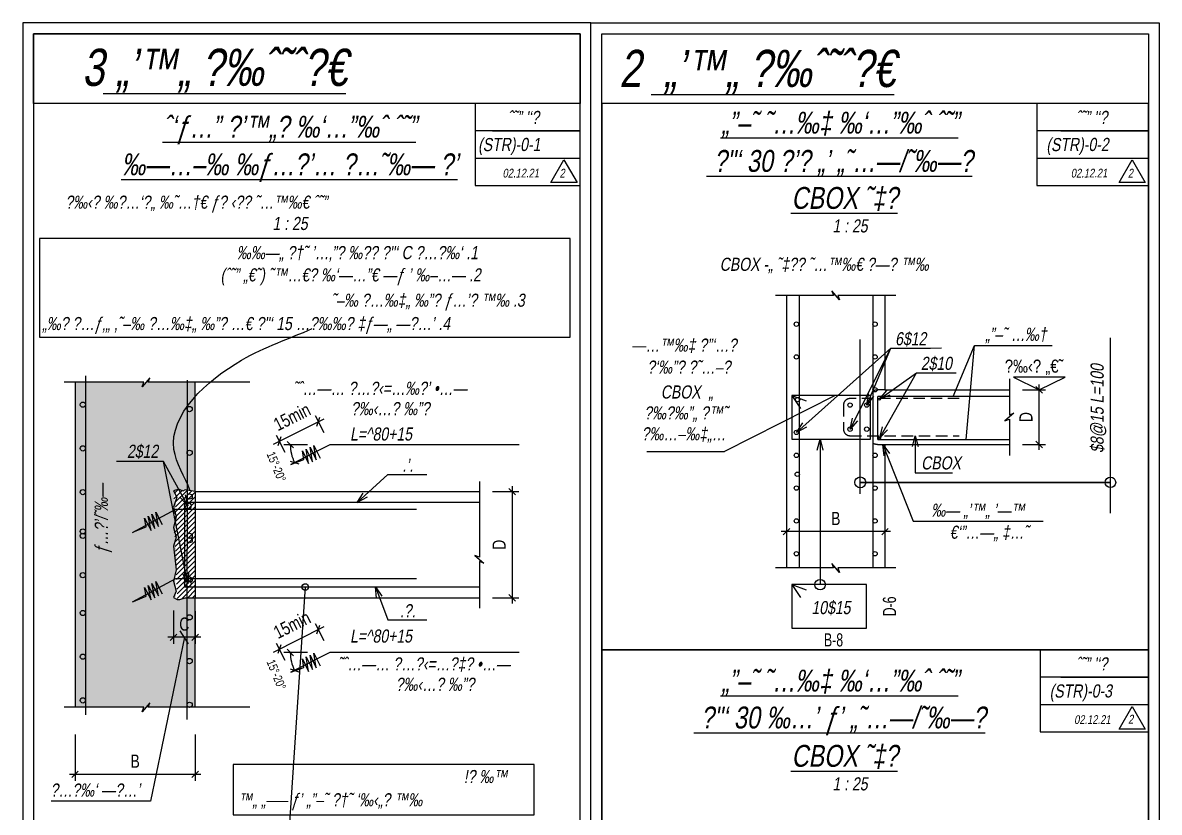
# Model space of a CAD drawing. Header units: centimetres. Extents: x 55145 to 64769, y -6931 to 11377.
# Drawn here: x 56230 to 56750, y -4359 to -3997 of the extents above; entities that cross this region are included whole.
import ezdxf
from ezdxf.enums import TextEntityAlignment as Align

# ---------------------------------------------------------------- set-up
doc = ezdxf.new("R2010")
doc.units = ezdxf.units.CM
doc.header["$LTSCALE"] = 11
doc.header["$MEASUREMENT"] = 0
doc.linetypes.add('DASHEDX2', pattern=[38.1, 25.4, -12.7])
doc.linetypes.add('Hidden', pattern=[0.714375, 0.47625, -0.238125])
doc.layers.get('DEFPOINTS').update_dxf_attribs({"color": 1})
for name, color, linetype in [('22', 22, 'Continuous'), ('break', 1, 'Continuous'), ('ci', 4, 'Continuous'), ('DIM-BAR', 122, 'Continuous'), ('DIM-Sec', 2, 'Continuous'), ('HATCH-Sec', 9, 'Continuous'), ('hbt', 2, 'Hidden'), ('IRON4-Sec', 4, 'Continuous'), ('IRON6-Sec', 6, 'Continuous'), ('le', 1, 'Continuous'), ('SEC', 3, 'Continuous'), ('SEC-TEXT', 1, 'Continuous'), ('SETOT', 4, 'Continuous'), ('sg', 4, 'Hidden'), ('STAM', 1, 'Continuous'), ('text4', 3, 'Continuous'), ('ztu', 1, 'Continuous'), ('ztz-Sec', 122, 'Continuous')]:
    doc.layers.add(name, color=color, linetype=linetype)
doc.styles.add('DIM', font='DIMHEB', dxfattribs={"width": 0.7})
doc.styles.add('HEB', font='HEB', dxfattribs={"width": 0.8})
doc.styles.add('HEBL', font='hebtxt-weld', dxfattribs={"width": 0.85})
doc.dimstyles.new('20', dxfattribs={"dimtxt": 4.4, "dimasz": 2.4, "dimexe": 2.4, "dimexo": 0, "dimgap": 1.8, "dimtad": 1, "dimdec": 1, "dimrnd": 0.5, "dimdsep": 46, "dimtxsty": 'DIM', "dimblk1": 'OBLIQUE', "dimblk2": 'OBLIQUE', "dimsah": 1, "dimcen": 0.1, "dimdle": 2, "dimclre": 8, "dimclrt": 11, "dimadec": 0, "dimazin": 0, "dimtfac": 1, "dimtdec": 1, "dimtix": 1, "dimtmove": 2, "dimatfit": 3, "dimldrblk": 'OBLIQUE', "dimfxl": 1, "dimtolj": 1, "dimarcsym": 0})
doc.dimstyles.new('25-brs', dxfattribs={"dimscale": 0.8, "dimtxt": 6, "dimasz": 3, "dimexe": 3, "dimexo": 5, "dimgap": 3, "dimtad": 1, "dimdec": 0, "dimrnd": 1, "dimdsep": 46, "dimtxsty": 'HEB', "dimblk1": 'OBLIQUE', "dimblk2": 'OBLIQUE', "dimsah": 1, "dimcen": 0.09, "dimdle": 2.5, "dimse1": 1, "dimse2": 1, "dimsd1": 1, "dimsd2": 1, "dimclre": 8, "dimclrt": 2, "dimadec": 8, "dimazin": 0, "dimtfac": 1, "dimtdec": 0, "dimtix": 1, "dimtmove": 2, "dimatfit": 3, "dimfxl": 1, "dimtolj": 1, "dimtzin": 0, "dimarcsym": 0})
doc.dimstyles.new('m25-orig', dxfattribs={"dimtxt": 6, "dimasz": 3, "dimexe": 3, "dimexo": 6, "dimgap": 3, "dimtad": 1, "dimdec": 1, "dimrnd": 0.5, "dimdsep": 46, "dimtxsty": 'HEB', "dimblk1": 'OBLIQUE', "dimblk2": 'OBLIQUE', "dimsah": 1, "dimcen": 100, "dimdle": 2.5, "dimclrd": 256, "dimclre": 1, "dimadec": 0, "dimazin": 0, "dimtfac": 0.9, "dimtdec": 1, "dimtix": 1, "dimtmove": 2, "dimatfit": 3, "dimldrblk": 'OBLIQUE', "dimfxl": 1, "dimtolj": 1, "dimlwd": -1, "dimarcsym": 0})
doc.dimstyles.new('S-25', dxfattribs={"dimtxt": 6, "dimasz": 3, "dimexe": 3, "dimexo": 6, "dimgap": 3, "dimtad": 1, "dimdec": 1, "dimrnd": 0.5, "dimdsep": 46, "dimtxsty": 'HEB', "dimblk": 'OBLIQUE', "dimcen": 0.1, "dimdle": 3, "dimclre": 143, "dimadec": 0, "dimazin": 0, "dimtfac": 1, "dimtdec": 1, "dimtix": 1, "dimtmove": 2, "dimatfit": 3, "dimldrblk": 'OBLIQUE', "dimfxl": 1, "dimtolj": 1, "dimarcsym": 0})
doc.dimstyles.new('sec 25', dxfattribs={"dimtxt": 6, "dimasz": 2.4, "dimexe": 6, "dimexo": 0, "dimgap": 1.8, "dimtad": 1, "dimdec": 1, "dimrnd": 0.5, "dimdsep": 46, "dimtxsty": 'DIM', "dimblk": 'NONE', "dimcen": 0.1, "dimdle": 2, "dimse1": 1, "dimse2": 1, "dimsd1": 1, "dimsd2": 1, "dimclre": 256, "dimclrt": 256, "dimadec": 0, "dimazin": 0, "dimtfac": 1, "dimtdec": 1, "dimtix": 1, "dimtmove": 2, "dimatfit": 3, "dimldrblk": 'NONE', "dimfxl": 1, "dimtolj": 1, "dimlwd": -1, "dimlwe": -1, "dimarcsym": 0})

# ---------------------------------------------------------------- blocks, each defined once
blk = doc.blocks.new('_OBLIQUE')
at = {"color": 0, "linetype": 'ByBlock'}
blk.add_line((-0.5, -0.5), (0.5, 0.5), dxfattribs=at)
blk = doc.blocks.new('*D2668')
at = {"layer": 'DEFPOINTS', "color": 0, "transparency": 16777216}
for p in [(56439.03, -4211.81, 0), (56439.03, -4260.44, 0), (56454.03, -4260.44)]:
    blk.add_point(p, dxfattribs=at)
at = {"layer": 'DIM-Sec', "color": 1, "lineweight": -2, "transparency": 16777216}
for p, q in [((56445.03, -4211.81), (56457.03, -4211.81)), ((56445.03, -4260.44), (56457.03, -4260.44))]:
    blk.add_line(p, q, dxfattribs=at)
at = {"layer": 'DIM-Sec', "transparency": 16777216}
blk.add_line((56454.03, -4209.31), (56454.03, -4262.94), dxfattribs=at)
at = {"layer": 'DIM-Sec', "transparency": 16777216, "xscale": 3, "yscale": 3, "zscale": 3}
for p, rotation in [((56454.03, -4211.81), 90), ((56454.03, -4260.44), 270)]:
    blk.add_blockref('_OBLIQUE', p, dxfattribs=dict(at, rotation=rotation))
at = {"layer": 'DIM-Sec', "color": 0, "transparency": 16777216, "insert": (56448.03, -4236.12), "char_height": 6, "attachment_point": 5, "rotation": 90, "style": 'HEB'}
blk.add_mtext('\\A1;D', dxfattribs=at)
blk = doc.blocks.new('*D2681')
at = {"layer": 'DEFPOINTS', "color": 0, "transparency": 16777216}
for p in [(56365.39, -4274.92), (56370.67, -4285.43, 0), (56352.8, -4294.41, 0)]:
    blk.add_point(p, dxfattribs=at)
at = {"layer": 'DIM-Sec', "color": 0, "lineweight": -2, "transparency": 16777216}
blk.add_line((56344.84, -4285.25), (56368.08, -4273.58), dxfattribs=at)
at = {"layer": 'DIM-Sec', "color": 143, "lineweight": -2, "transparency": 16777216}
for p, q in [((56367.98, -4280.07), (56364.05, -4272.24)), ((56350.11, -4289.05), (56346.18, -4281.22))]:
    blk.add_line(p, q, dxfattribs=at)
at = {"layer": 'DIM-Sec', "color": 0, "lineweight": -2, "transparency": 16777216, "xscale": 3, "yscale": 3, "zscale": 3}
for p, rotation in [((56365.39, -4274.92), 26.67643586354464), ((56347.52, -4283.9), 206.6764358635446)]:
    blk.add_blockref('_OBLIQUE', p, dxfattribs=dict(at, rotation=rotation))
at = {"layer": 'DIM-Sec', "color": 0, "transparency": 16777216, "insert": (56353.31, -4272.78), "char_height": 6, "attachment_point": 5, "rotation": 26.6764, "style": 'HEB'}
blk.add_mtext('\\A1;15min', dxfattribs=at)
blk = doc.blocks.new('*D2682')
at = {"layer": 'DEFPOINTS', "color": 0, "transparency": 16777216}
for p in [(56352.73, -4288.24), (56366.32, -4285.43), (56370.67, -4285.43), (56370.67, -4285.43), (56352.8, -4294.41, 0)]:
    blk.add_point(p, dxfattribs=at)
at = {"layer": 'DIM-Sec', "color": 143, "lineweight": -2, "transparency": 16777216}
blk.add_line((56360.32, -4285.43), (56349.51, -4285.43), dxfattribs=at)
at = {"layer": 'DIM-Sec', "color": 0, "lineweight": -2, "transparency": 16777216}
blk.add_arc((56370.67, -4285.43), 18.17, 180, 206.6764, dxfattribs=at)
at = {"layer": 'DIM-Sec', "color": 0, "lineweight": -2, "transparency": 16777216, "xscale": 3, "yscale": 3, "zscale": 3}
for p, rotation in [((56352.51, -4285.43), 90.00000000004387), ((56354.44, -4293.59), 296.6764358635473)]:
    blk.add_blockref('_OBLIQUE', p, dxfattribs=dict(at, rotation=rotation))
at = {"layer": 'DIM-Sec', "color": 0, "transparency": 16777216, "insert": (56346.12, -4295.56), "char_height": 4, "attachment_point": 5, "rotation": 292.4118, "style": 'HEB'}
blk.add_mtext('\\A1;15%%D-20%%D', dxfattribs=at)
blk = doc.blocks.new('*D2683')
at = {"layer": 'DEFPOINTS', "color": 0, "transparency": 16777216}
for p in [(56365.39, -4179.84), (56370.67, -4190.35, 0), (56352.8, -4199.33, 0)]:
    blk.add_point(p, dxfattribs=at)
at = {"layer": 'DIM-Sec', "color": 0, "lineweight": -2, "transparency": 16777216}
blk.add_line((56344.84, -4190.17), (56368.08, -4178.49), dxfattribs=at)
at = {"layer": 'DIM-Sec', "color": 143, "lineweight": -2, "transparency": 16777216}
for p, q in [((56367.98, -4184.99), (56364.05, -4177.16)), ((56350.11, -4193.96), (56346.18, -4186.14))]:
    blk.add_line(p, q, dxfattribs=at)
at = {"layer": 'DIM-Sec', "color": 0, "lineweight": -2, "transparency": 16777216, "xscale": 3, "yscale": 3, "zscale": 3}
for p, rotation in [((56365.39, -4179.84), 26.67643586354464), ((56347.52, -4188.82), 206.6764358635446)]:
    blk.add_blockref('_OBLIQUE', p, dxfattribs=dict(at, rotation=rotation))
at = {"layer": 'DIM-Sec', "color": 0, "transparency": 16777216, "insert": (56353.31, -4177.69), "char_height": 6, "attachment_point": 5, "rotation": 26.6764, "style": 'HEB'}
blk.add_mtext('\\A1;15min', dxfattribs=at)
blk = doc.blocks.new('*D2684')
at = {"layer": 'DEFPOINTS', "color": 0, "transparency": 16777216}
for p in [(56366.32, -4190.35), (56370.67, -4190.35), (56370.67, -4190.35), (56352.73, -4193.15), (56352.8, -4199.33, 0)]:
    blk.add_point(p, dxfattribs=at)
at = {"layer": 'DIM-Sec', "color": 143, "lineweight": -2, "transparency": 16777216}
blk.add_line((56360.32, -4190.35), (56349.51, -4190.35), dxfattribs=at)
at = {"layer": 'DIM-Sec', "color": 0, "lineweight": -2, "transparency": 16777216}
blk.add_arc((56370.67, -4190.35), 18.17, 180, 206.6764, dxfattribs=at)
at = {"layer": 'DIM-Sec', "color": 0, "lineweight": -2, "transparency": 16777216, "xscale": 3, "yscale": 3, "zscale": 3}
for p, rotation in [((56352.51, -4190.35), 90.00000000001918), ((56354.44, -4198.5), 296.6764358635436)]:
    blk.add_blockref('_OBLIQUE', p, dxfattribs=dict(at, rotation=rotation))
at = {"layer": 'DIM-Sec', "color": 0, "transparency": 16777216, "insert": (56346.12, -4200.47), "char_height": 4, "attachment_point": 5, "rotation": 292.4118, "style": 'HEB'}
blk.add_mtext('\\A1;15%%D-20%%D', dxfattribs=at)
blk = doc.blocks.new('*D2685')
at = {"layer": 'DEFPOINTS', "color": 0, "transparency": 16777216}
for p in [(56299.03, -4260.24), (56309.03, -4260.44), (56299.03, -4278.45)]:
    blk.add_point(p, dxfattribs=at)
at = {"layer": 'DIM-Sec', "color": 1, "lineweight": -2, "transparency": 16777216}
for p, q in [((56299.03, -4266.24), (56299.03, -4281.45)), ((56309.03, -4266.44), (56309.03, -4281.45))]:
    blk.add_line(p, q, dxfattribs=at)
at = {"layer": 'DIM-Sec', "transparency": 16777216}
blk.add_line((56311.53, -4278.45), (56296.53, -4278.45), dxfattribs=at)
at = {"layer": 'DIM-Sec', "transparency": 16777216, "xscale": 3, "yscale": 3, "zscale": 3, "rotation": 180}
blk.add_blockref('_OBLIQUE', (56299.03, -4278.45), dxfattribs=at)
at = {"layer": 'DIM-Sec', "transparency": 16777216, "xscale": 3, "yscale": 3, "zscale": 3}
blk.add_blockref('_OBLIQUE', (56309.03, -4278.45), dxfattribs=at)
at = {"layer": 'DIM-Sec', "color": 0, "transparency": 16777216, "insert": (56304.03, -4272.45), "char_height": 6, "attachment_point": 5, "style": 'HEB'}
blk.add_mtext('\\A1;C', dxfattribs=at)
blk = doc.blocks.new('*D2662')
at = {"layer": 'DEFPOINTS', "color": 0, "transparency": 16777216}
for p in [(56254.03, -4317, 0), (56309.03, -4317, 0), (56309.03, -4341.13)]:
    blk.add_point(p, dxfattribs=at)
at = {"layer": 'DIM-Sec', "color": 1, "lineweight": -2, "transparency": 16777216}
for p, q in [((56254.03, -4323), (56254.03, -4344.13)), ((56309.03, -4323), (56309.03, -4344.13))]:
    blk.add_line(p, q, dxfattribs=at)
at = {"layer": 'DIM-Sec', "transparency": 16777216}
blk.add_line((56251.53, -4341.13), (56311.53, -4341.13), dxfattribs=at)
at = {"layer": 'DIM-Sec', "transparency": 16777216, "xscale": 3, "yscale": 3, "zscale": 3, "rotation": 180}
blk.add_blockref('_OBLIQUE', (56254.03, -4341.13), dxfattribs=at)
at = {"layer": 'DIM-Sec', "transparency": 16777216, "xscale": 3, "yscale": 3, "zscale": 3}
blk.add_blockref('_OBLIQUE', (56309.03, -4341.13), dxfattribs=at)
at = {"layer": 'DIM-Sec', "color": 0, "transparency": 16777216, "insert": (56281.53, -4335.13), "char_height": 6, "attachment_point": 5, "style": 'HEB'}
blk.add_mtext('\\A1;B', dxfattribs=at)
blk = doc.blocks.new('mf')
at = {"layer": 'text4'}
blk.add_lwpolyline([(0, 0), (28.6, 14.1), (-28.3, 14.1)], close=True, dxfattribs=at)
at = {"layer": 'text4', "style": 'HEB', "width": 0.7}
blk.add_attdef('+0.00', text='', height=14.4, dxfattribs=at).set_placement((-5.4, 18.9), align=Align.CENTER)
blk = doc.blocks.new('*D2686')
at = {"layer": 'DEFPOINTS', "color": 0, "transparency": 16777216}
for p in [(56681.51, -4165.24), (56695.1, -4165.24), (56681.51, -4190.24)]:
    blk.add_point(p, dxfattribs=at)
at = {"layer": 'DIM-Sec', "transparency": 16777216}
blk.add_line((56695.1, -4192.74), (56695.1, -4162.74), dxfattribs=at)
at = {"layer": 'DIM-Sec', "color": 1, "lineweight": -2, "transparency": 16777216}
for p, q in [((56687.51, -4165.24), (56698.1, -4165.24)), ((56687.51, -4190.24), (56698.1, -4190.24))]:
    blk.add_line(p, q, dxfattribs=at)
at = {"layer": 'DIM-Sec', "transparency": 16777216, "xscale": 3, "yscale": 3, "zscale": 3}
for p, rotation in [((56695.1, -4165.24), 90), ((56695.1, -4190.24), 270)]:
    blk.add_blockref('_OBLIQUE', p, dxfattribs=dict(at, rotation=rotation))
at = {"layer": 'DIM-Sec', "color": 0, "transparency": 16777216, "insert": (56689.1, -4177.74), "char_height": 6, "attachment_point": 5, "rotation": 90, "style": 'HEB'}
blk.add_mtext('\\A1;D', dxfattribs=at)
blk = doc.blocks.new('*D2687')
at = {"layer": 'DEFPOINTS', "color": 0, "transparency": 16777216}
for p in [(56579.58, -4223.83), (56624.58, -4223.83), (56579.58, -4230.11)]:
    blk.add_point(p, dxfattribs=at)
at = {"layer": 'DIM-Sec', "transparency": 16777216}
blk.add_line((56627.08, -4230.11), (56577.08, -4230.11), dxfattribs=at)
at = {"layer": 'DIM-Sec', "color": 1, "lineweight": -2, "transparency": 16777216}
for p, q in [((56579.58, -4229.83), (56579.58, -4233.11)), ((56624.58, -4229.83), (56624.58, -4233.11))]:
    blk.add_line(p, q, dxfattribs=at)
at = {"layer": 'DIM-Sec', "transparency": 16777216, "xscale": 3, "yscale": 3, "zscale": 3, "rotation": 180}
blk.add_blockref('_OBLIQUE', (56579.58, -4230.11), dxfattribs=at)
at = {"layer": 'DIM-Sec', "transparency": 16777216, "xscale": 3, "yscale": 3, "zscale": 3}
blk.add_blockref('_OBLIQUE', (56624.58, -4230.11), dxfattribs=at)
at = {"layer": 'DIM-Sec', "color": 0, "transparency": 16777216, "insert": (56602.08, -4224.11), "char_height": 6, "attachment_point": 5, "style": 'HEB'}
blk.add_mtext('\\A1;B', dxfattribs=at)
blk = doc.blocks.new('*D2660')
at = {"layer": 'DEFPOINTS', "color": 0, "transparency": 16777216}
for p in [(56616.14, -4254.31), (56631.49, -4254.31), (56616.14, -4274.31)]:
    blk.add_point(p, dxfattribs=at)
at = {"layer": 'DIM-BAR', "transparency": 16777216, "insert": (56626.69, -4264.31), "char_height": 6, "attachment_point": 5, "rotation": 90, "style": 'DIM'}
blk.add_mtext('\\A1;D-6', dxfattribs=at)
blk = doc.blocks.new('_None')
blk = doc.blocks.new('*D2661')
at = {"layer": 'DEFPOINTS', "color": 0, "transparency": 16777216}
for p in [(56581.99, -4274.31), (56581.99, -4274.31), (56616.14, -4274.31)]:
    blk.add_point(p, dxfattribs=at)
at = {"layer": 'DIM-BAR', "transparency": 16777216, "insert": (56601.07, -4279.68), "char_height": 6, "width": 6.6, "attachment_point": 5, "style": 'DIM'}
blk.add_mtext('\\A1;B-8', dxfattribs=at)

msp = doc.modelspace()

# ---------------------------------------------------------------- hatches: boundary and pattern name
at = {"layer": 'HATCH-Sec'}
h = msp.add_hatch(color=253, dxfattribs=at)
h.dxf.hatch_style = 1
h.paths.add_polyline_path([(56309.03, -4310.44), (56309.03, -4260.44), (56304.42, -4260.34), (56300.99, -4261.1), (56299.9, -4260.69), (56300.33, -4257.41), (56299.83, -4253.04), (56300.46, -4241.88), (56299.67, -4231.22), (56300.33, -4227.41), (56299.03, -4222.84), (56300.32, -4217.63), (56299.03, -4214.8), (56300.27, -4210.66), (56300.27, -4211.08), (56309.03, -4211.81), (56309.03, -4161.81), (56287.53, -4161.81), (56288.28, -4159.75), (56284.78, -4163.87), (56285.53, -4161.81), (56254.03, -4161.81), (56254.03, -4310.44), (56285.53, -4310.44), (56284.78, -4312.5), (56288.28, -4308.38), (56287.53, -4310.44)])
h = msp.add_hatch(dxfattribs=at)
h.set_pattern_fill('ANSI31', color=253, scale=0.5, style=0)
h.set_pattern_definition([(45, (56097.2416, -6877.6579), (-1.122532, 1.122532), [])])
h.paths.add_polyline_path([(56309.03, -4211.81), (56305.82, -4211.34), (56304.41, -4211.07), (56302.45, -4211.17), (56300.27, -4210.66), (56299.03, -4214.8), (56300.32, -4217.63), (56299.03, -4222.84), (56300.33, -4227.41), (56299.03, -4230.24), (56299.67, -4231.22), (56300.77, -4261.15), (56304.42, -4260.34), (56309.03, -4260.44)])

# ---------------------------------------------------------------- linework, layer by layer
for p, q in [((56445.09, -4046.7), (56485.09, -4046.7)), ((56705.09, -4046.7), (56745.09, -4046.7)), ((56705.09, -4296.7), (56745.09, -4296.7))]:
    msp.add_line(p, q)
for points in [[(56235.09, -5076.1), (56485.09, -5076.1), (56485.09, -4034.2), (56235.09, -4034.2)], [(56485.09, -4034.2), (56437.09, -4034.2), (56437.09, -4059.2), (56485.09, -4059.2)], [(56495.09, -4284.2), (56745.09, -4284.2), (56745.09, -4034.2), (56495.09, -4034.2)], [(56745.09, -4034.2), (56694.09, -4034.2), (56694.09, -4059.2), (56745.09, -4059.2)], [(56485.09, -4046.7), (56437.09, -4046.7), (56437.09, -4071.7), (56485.09, -4071.7)], [(56745.09, -4046.7), (56694.09, -4046.7), (56694.09, -4071.7), (56745.09, -4071.7)], [(56495.09, -4534.2), (56745.09, -4534.2), (56745.09, -4284.2), (56495.09, -4284.2)], [(56745.09, -4284.2), (56695.59, -4284.2), (56695.59, -4309.2), (56745.09, -4309.2)], [(56745.09, -4296.7), (56695.59, -4296.7), (56695.59, -4321.7), (56745.09, -4321.7)]]:
    msp.add_lwpolyline(points, close=True)
for points in [[(56471.69, -4070.43), (56477.69, -4060.05), (56483.69, -4070.43), (56471.69, -4070.43)], [(56731.69, -4070.43), (56737.69, -4060.05), (56743.69, -4070.43), (56731.69, -4070.43)], [(56731.69, -4320.43), (56737.69, -4310.05), (56743.69, -4320.43), (56731.69, -4320.43)]]:
    msp.add_lwpolyline(points)
at = {"layer": '22', "elevation": 0}
msp.add_lwpolyline([(56309.03, -4211.81), (56309.03, -4260.44)], dxfattribs=at)
at = {"layer": 'break'}
for points in [[(56629.58, -4122.07), (56603.08, -4122.07), (56603.83, -4124.13), (56600.33, -4120.01), (56601.08, -4122.07), (56574.58, -4122.07)], [(56681.51, -4160.24), (56681.51, -4176.74), (56683.57, -4175.99), (56679.45, -4179.49), (56681.51, -4178.74), (56681.51, -4195.24)], [(56629.58, -4246.74), (56603.08, -4246.74), (56603.83, -4248.81), (56600.33, -4244.68), (56601.08, -4246.74), (56574.58, -4246.74)]]:
    msp.add_lwpolyline(points, dxfattribs=at)
at = {"layer": 'break', "elevation": 0}
for points in [[(56334.03, -4161.81), (56287.53, -4161.81), (56288.28, -4159.75), (56284.78, -4163.87), (56285.53, -4161.81), (56249.03, -4161.81)], [(56439.03, -4207.12), (56439.03, -4241.77), (56436.97, -4241.02), (56441.09, -4244.52), (56439.03, -4243.77), (56439.03, -4265.12)], [(56334.03, -4310.44), (56287.53, -4310.44), (56288.28, -4308.38), (56284.78, -4312.5), (56285.53, -4310.44), (56249.03, -4310.44)]]:
    msp.add_lwpolyline(points, dxfattribs=at)
at = {"layer": 'hbt'}
msp.add_lwpolyline([(56624.58, -4165.24), (56622.55, -4165.24, 0.086377), (56619.01, -4165.74), (56619.01, -4189.74, 0.085579), (56622.55, -4190.24), (56624.58, -4190.24)], format="xyb", dxfattribs=at)
at = {"layer": 'IRON4-Sec', "elevation": 0}
msp.add_lwpolyline([(56439.03, -4216.81), (56304.12, -4216.81), (56304.12, -4255.44), (56439.03, -4255.44)], dxfattribs=at)
at = {"layer": 'IRON4-Sec'}
for centre in [(56305.62, -4218.31, 0), (56305.62, -4253.94, 0)]:
    msp.add_circle(centre, 1.5, dxfattribs=at)
at = {"layer": 'IRON6-Sec'}
for p, q in [((56613.3, -4212.83), (56613.3, -4142.25)), ((56727.74, -4221.6), (56727.74, -4141.51)), ((56258.79, -4158.81, 0), (56258.82, -4314, 0)), ((56305.27, -4160.81, 0), (56305.24, -4316, 0)), ((56681.51, -4168.24), (56621.39, -4168.24)), ((56621.39, -4188.01), (56621.39, -4168.24)), ((56621.39, -4188.01), (56681.51, -4188.01))]:
    msp.add_line(p, q, dxfattribs=at)
for points in [[(56230.09, -5081.1), (56490.09, -5081.1), (56490.09, -3997.31), (56230.09, -3997.31)], [(56490.09, -3997.31), (56750.09, -3997.31), (56750.09, -4539.2), (56490.09, -4539.2)], [(56485.09, -4034.2), (56235.09, -4034.2), (56235.09, -4002.31), (56485.09, -4002.31)], [(56235.09, -5076.1), (56485.09, -5076.1), (56485.09, -4002.31), (56235.09, -4002.31)], [(56745.09, -4034.2), (56495.09, -4034.2), (56495.09, -4002.31), (56745.09, -4002.31)], [(56495.09, -4002.31), (56745.09, -4002.31), (56745.09, -4534.2), (56495.09, -4534.2)]]:
    msp.add_lwpolyline(points, close=True, dxfattribs=at)
for points in [[(56585.37, -4122.07), (56585.37, -4246.74)], [(56619.01, -4122.07), (56619.01, -4246.74)], [(56617.97, -4167.81), (56581.99, -4167.81), (56581.99, -4187.81), (56617.97, -4187.81), (56617.97, -4167.81)], [(56581.99, -4167.81), (56585.99, -4173.81)], [(56581.99, -4167.81), (56588.49, -4170.31)], [(56616.14, -4254.31), (56581.99, -4254.31), (56581.99, -4274.31), (56616.14, -4274.31), (56616.14, -4254.31)], [(56581.99, -4254.31), (56585.99, -4260.31)], [(56581.99, -4254.31), (56588.49, -4256.81)]]:
    msp.add_lwpolyline(points, dxfattribs=at)
at = {"layer": 'IRON6-Sec', "extrusion": (5.91834e-16, -1.226e-08, 1), "elevation": 0}
for points in [[(56457.29, -4190.35), (56370.67, -4190.35), (56352.8, -4199.33)], [(56280.3, -4230.51), (56300.18, -4219.84), (56410.18, -4219.84)], [(56280.3, -4262.28), (56300.18, -4251.6), (56410.18, -4251.6)], [(56457.29, -4285.43), (56370.67, -4285.43), (56352.8, -4294.41)]]:
    msp.add_lwpolyline(points, dxfattribs=at)
at = {"layer": 'IRON6-Sec', "color": 3, "extrusion": (5.91834e-16, -1.226e-08, 1), "elevation": 0}
for points in [[(56352.8, -4199.33), (56358.7, -4197.18), (56358.08, -4193.22), (56360.87, -4199.01), (56359.82, -4192.38), (56362.61, -4198.16), (56361.57, -4191.53), (56364.36, -4197.32), (56363.32, -4190.69), (56366.11, -4196.48)], [(56352.8, -4294.41), (56358.7, -4292.26), (56358.08, -4288.3), (56360.87, -4294.09), (56359.82, -4287.46), (56362.61, -4293.25), (56361.57, -4286.62), (56364.36, -4292.4), (56363.32, -4285.77), (56366.11, -4291.56)]]:
    msp.add_lwpolyline(points, dxfattribs=at)
at = {"layer": 'IRON6-Sec', "color": 3, "extrusion": (5.34133e-10, -1.22484e-08, 1), "elevation": 0}
for points in [[(56280.78, -4230.25), (56286.58, -4227.85), (56285.78, -4223.92), (56288.82, -4229.58), (56287.5, -4223), (56290.53, -4228.66), (56289.21, -4222.09), (56292.24, -4227.75), (56290.92, -4221.17), (56293.95, -4226.83)], [(56280.78, -4262.02), (56286.58, -4259.62), (56285.78, -4255.69), (56288.82, -4261.35), (56287.5, -4254.77), (56290.53, -4260.43), (56289.21, -4253.85), (56292.24, -4259.51), (56290.92, -4252.93), (56293.95, -4258.59)]]:
    msp.add_lwpolyline(points, dxfattribs=at)
at = {"layer": 'IRON6-Sec'}
for centre, radius in [((56584.09, -4135.21), 1), ((56620.07, -4135.21), 1), ((56584.09, -4150.21), 1), ((56620.07, -4150.21), 1), ((56620.07, -4165.21), 1), ((56584.59, -4169.71), 1), ((56622.05, -4169.49), 0.5), ((56257.61, -4172.04, 0), 1.2), ((56306.45, -4174.04, 0), 1.2), ((56608.61, -4172.24), 1), ((56616.24, -4172.24), 1), ((56584.09, -4184.71), 1), ((56608.61, -4183.24), 1), ((56616.24, -4183.24), 1), ((56257.61, -4192.04, 0), 1.2), ((56622.18, -4187.23), 0.5), ((56306.45, -4194.04, 0), 1.2), ((56584.09, -4195.21), 1), ((56620.07, -4195.21), 1), ((56584.44, -4203.86), 1), ((56257.61, -4212.04, 0), 1.2), ((56584.09, -4210.21), 1), ((56620.07, -4210.21), 1), ((56306.45, -4214.04, 0), 1.2), ((56584.09, -4225.21), 1), ((56620.07, -4225.21), 1), ((56257.61, -4230.04, 0), 1.2), ((56257.61, -4232.04, 0), 1.2), ((56306.45, -4232.04, 0), 1.2), ((56306.45, -4234.04, 0), 1.2), ((56584.09, -4240.21), 1), ((56620.07, -4240.21), 1), ((56257.61, -4250.04, 0), 1.2), ((56306.45, -4252.04, 0), 1.2), ((56257.61, -4267.33, 0), 1.2), ((56306.45, -4269.33, 0), 1.2), ((56257.61, -4287.33, 0), 1.2), ((56306.45, -4289.33, 0), 1.2), ((56257.61, -4307.33, 0), 1.2), ((56306.45, -4309.33, 0), 1.2)]:
    msp.add_circle(centre, radius, dxfattribs=at)
at = {"layer": 'le'}
for p, q in [((56655.76, -4168.24), (56665.61, -4144.92)), ((56665.61, -4144.92), (56701.08, -4144.92)), ((56515.7, -4193.42), (56551.16, -4193.42))]:
    msp.add_line(p, q, dxfattribs=at)
at = {"layer": 'le', "color": 1}
msp.add_line((56359.38, -4255.44, 0), (56349.38, -4405.19, 0), dxfattribs=at)
at = {"layer": 'le', "elevation": 0}
msp.add_lwpolyline([(56480.58, -4095.94), (56237.75, -4095.94), (56237.75, -4141.15), (56480.58, -4141.15)], close=True, dxfattribs=at)
at = {"layer": 'le'}
for centre in [(56727.74, -4207.59), (56594.93, -4254.37)]:
    msp.add_circle(centre, 2.41, dxfattribs=at)
at = {"layer": 'SEC'}
for points in [[(56579.58, -4122.07), (56579.58, -4210.24)], [(56624.58, -4122.07), (56624.58, -4165.24)], [(56624.58, -4165.24), (56681.51, -4165.24)], [(56624.58, -4190.24), (56624.58, -4246.74)], [(56624.58, -4190.24), (56681.51, -4190.24)], [(56579.58, -4210.24), (56579.58, -4246.74)]]:
    msp.add_lwpolyline(points, dxfattribs=at)
at = {"layer": 'SEC', "extrusion": (5.91834e-16, -1.226e-08, 1), "elevation": 0}
for points in [[(56254.03, -4161.81), (56254.03, -4310.44)], [(56309.03, -4310.44), (56309.03, -4260.44)]]:
    msp.add_lwpolyline(points, dxfattribs=at)
at = {"layer": 'SEC', "elevation": 0}
for points in [[(56309.03, -4211.81), (56309.03, -4161.81)], [(56309.03, -4211.81), (56439.03, -4211.81)], [(56309.03, -4260.44), (56439.03, -4260.44)]]:
    msp.add_lwpolyline(points, dxfattribs=at)
at = {"layer": 'SETOT', "linetype": 'DASHEDX2', "elevation": 0}
msp.add_lwpolyline([(56309.03, -4211.81), (56304.41, -4211.07), (56303.41, -4211.62), (56301.5, -4210.72), (56299.03, -4211.44), (56300.55, -4214.35), (56299.02, -4218.98), (56300.33, -4223.23), (56299.02, -4228.18), (56300.27, -4232.66), (56299.03, -4236.8), (56300.32, -4247.63), (56299.03, -4252.84), (56300.33, -4257.41), (56299.03, -4260.24), (56300.77, -4261.15), (56301.9, -4261.11), (56304.42, -4260.34), (56309.03, -4260.44)], dxfattribs=at)
at = {"layer": 'sg'}
msp.add_lwpolyline([(56658.6, -4169.24), (56608.61, -4169.24, 0.414214), (56605.61, -4172.24), (56605.61, -4183.24, 0.414214), (56608.61, -4186.24), (56658.6, -4186.24)], format="xyb", dxfattribs=at)
at = {"layer": 'STAM'}
msp.add_circle((56359.38, -4255.44, 0), 1.5, dxfattribs=at)
at = {"layer": 'ztu'}
for points in [[(56661.7, -4188.01), (56665.61, -4144.92)], [(56601.74, -4167.81), (56551.16, -4193.42)]]:
    msp.add_lwpolyline(points, dxfattribs=at)
at = {"layer": 'ztz-Sec', "elevation": 0}
msp.add_lwpolyline([(56464.15, -4336.66), (56326.33, -4336.66), (56326.33, -4359.62), (56464.15, -4359.62)], close=True, dxfattribs=at)

# ---------------------------------------------------------------- block references
at = {"layer": 'ci'}
ref = msp.add_blockref('mf', (56695.1, -4165.24), dxfattribs=dict(at, xscale=0.4153846136759962, yscale=0.4153846136759962, zscale=0.4153846136759962, rotation=359.9999953130628))
ref.add_attrib('+0.00', '\x9a‰‹\x9a „€˜', dxfattribs={"layer": 'text4', "color": 4, "height": 5.982, "rotation": 360, "style": 'HEBL', "width": 0.85}).set_placement((56692.85, -4157.4), align=Align.CENTER)

# ---------------------------------------------------------------- texts
at = {"layer": 'SEC-TEXT', "style": 'HEB', "oblique": 10, "width": 0.8}
for s, p in [('3%%U „’™„ \x9a‰ˆ˜ˆ\x8c€', (56257.33, -4026.21)), ('2 %%U „’™„ \x9a‰ˆ˜ˆ\x8c€', (56503.02, -4026.72))]:
    msp.add_text(s, height=17, dxfattribs=at).set_placement(p)
for s, height, p in [('%%Uˆ‘ƒ…” \x9a’™„\x8c ‰‘…”‰ˆ ˆ˜”', 10, (56352.41, -4046.13)), ('%%U„”–˜ ˜…‰‡ ‰‘…”‰ˆ ˆ˜”', 10, (56604.11, -4043.67)), ('%%U \x8e"‘ 30 \x8c’\x8e „’ „˜…—/˜‰—\x8c', 10, (56604.11, -4061.19)), ('%%U‰—…–‰ ‰ƒ…\x8e’… \x9a…˜‰— \x8c’', 10, (56352.41, -4063.42)), ('%%UCBOX ˜‡\x8e', 10, (56606.24, -4077.69)), ('1 : 25', 6, (56352.41, -4089.14)), ('1 : 25', 6, (56608.61, -4090.26)), ('%%U„”–˜ ˜…‰‡ ‰‘…”‰ˆ ˆ˜”', 10, (56604.11, -4298.91)), ('%%U \x8e"‘ 30 ‰…’ ƒ’ „˜…—/˜‰—\x8c', 10, (56604.11, -4316.43)), ('%%UCBOX ˜‡\x8e', 10, (56606.24, -4332.93)), ('1 : 25', 6, (56608.61, -4345.5))]:
    msp.add_text(s, height=height, dxfattribs=at).set_placement(p, align=Align.MIDDLE)
at = {"layer": 'ztz-Sec', "style": 'HEB', "oblique": 10, "width": 0.8}
for s, height, rotation, p in [("ˆ˜” '‘\x8e", 6, 0.1704, (56452.01, -4043.66)), ("ˆ˜” '‘\x8e", 6, 0.1704, (56712.01, -4043.66)), ('(STR)-0-1', 6, 0.1704, (56438.45, -4056.06)), ('(STR)-0-2', 6, 0.1704, (56698.45, -4056.06)), ('02.12.21', 4, 0.1704, (56449.66, -4068.13)), ('2', 4, 0.1704, (56475.75, -4068.13)), ('02.12.21', 4, 0.1704, (56709.66, -4068.13)), ('2', 4, 0.1704, (56735.75, -4068.13)), ('\x9a‰‹\x9a ‰\x8e…‘\x8e„ ‰˜…†€ ƒ\x8c ‹\x9a\x8e ˜…™‰€ ˆ˜”', 6, 360, (56249.62, -4082.39)), ('‰‰—„ \x8c†˜ ’…‚”\x8c ‰\x8c\x8e \x8e"‘ C \x9a…\x9a‰‘ .1', 6, 360, (56328.04, -4105.47, 0)), ('(ˆ˜” „€˜) ˜™…€\x8e ‰‘—…”€ —ƒ ’ ‰–…— .2', 6, 360, (56320.57, -4115.66, 0)), ('˜–‰ \x9a…‰‡„ ‰”\x8c ƒ…’\x8c ™‰ .3', 6, 360, (56371.34, -4127.24, 0)), ('„‰\x8e \x8c…ƒ‚„ ,˜–‰ \x9a…‰‡„ ‰”\x8c …€ \x8e"‘ 15 …\x8e‰‰\x8e ‡ƒ—„ —\x8e…’ .4', 6, 360, (56238.95, -4137.93, 0)), ('˜ˆ…—… \x9a…\x8e‹=…‰\x8c’ •…—', 6, 360, (56353.85, -4167.54, 0)), ('\x9a‰‹…\x9a ‰”\x8c', 6, 360, (56380.27, -4176.84, 0)), ('L=^ 80+15', 6, 360, (56379.85, -4188.45, 0)), ('L=^ 80+15', 6, 360, (56379.85, -4280.89, 0)), ('˜ˆ…—… \x9a…\x8e‹=…\x9a‡\x9a •…—', 6, 360, (56374.3, -4293.64, 0)), ("ˆ˜” '‘\x8e", 6, 0.1704, (56712.01, -4293.66)), ('\x9a‰‹…\x9a ‰”\x8c', 6, 360, (56400.72, -4302.95, 0)), ('(STR)-0-3', 6, 0.1704, (56699.95, -4306.06)), ('02.12.21', 4, 0.1704, (56711.16, -4318.13)), ('2', 4, 0.1704, (56735.89, -4317.92)), ('!\x8c ‰™', 6, 360, (56431.9, -4345.16, 0)), (' \x9a…\x9a‰‘ —\x8e…’', 6, 360, (56241.02, -4351.34, 0)), ('™„ „–— ƒ’ „”–˜ \x8c†˜ ‘‰‹„\x8c ™‰', 6, 360, (56328.74, -4355.78, 0))]:
    msp.add_text(s, height=height, rotation=rotation, dxfattribs=at).set_placement(p)
for s, p in [('CBOX -„ ˜‡\x8e\x8c ˜…™‰€ \x8c—\x8c ™‰', (56549, -4110.81)), ('CBOX', (56641.18, -4201.68))]:
    msp.add_text(s, height=6, dxfattribs=at).set_placement(p)
for s, p in [('6$12', (56636.39, -4141.94)), ('„”–˜ …‰† ', (56685.41, -4140.24)), ('—…™‰‡ \x9a”‘…\x9a', (56532.7, -4144.92)), (' \x9a‘‰”\x9a \x8a˜…–\x8c', (56534, -4154.74)), ('2$10', (56648.12, -4153.21)), ('CBOX  „', (56534, -4166.74)), ('\x9a‰\x8e‰”„ \x9a™˜', (56533.5, -4176.24)), ('\x9a‰…–‰‡„…', (56532.5, -4185.74)), ('‰— „’™„ ’—™', (56667.19, -4220.82)), ('€‘”…—„ ‡…˜ ', (56673.13, -4230.78)), ('10$15', (56599.89, -4264.94))]:
    msp.add_text(s, height=6, dxfattribs=at).set_placement(p, align=Align.MIDDLE)
for s, rotation, p in [('$8@15 L=100', 90, (56722.04, -4173.77)), ('2$12', 360, (56284.95, -4193.43, 0)), ('.’.', 0, (56406.25, -4199.73, 0)), ('.\x9a.', 0, (56406.25, -4266.25, 0))]:
    msp.add_text(s, height=6, rotation=rotation, dxfattribs=at).set_placement(p, align=Align.MIDDLE)
msp.add_text('ƒ…\x8e’/˜‰—', height=6, rotation=90, dxfattribs=at).set_placement((56269.04, -4208.17, 11.76), align=Align.RIGHT)

# ---------------------------------------------------------------- dimensions: what is measured, and where the dimension line sits
at = {"layer": 'DIM-BAR'}
dim = msp.add_linear_dim(base=(56631.49, -4254.31), p1=(56616.14, -4274.31), p2=(56616.14, -4254.31), angle=90, text='D-6', dimstyle='sec 25', dxfattribs=at)
dim.commit()
dim.dimension.update_dxf_attribs({"geometry": '*D2660', "text_midpoint": (56626.69, -4264.31)})
dim = msp.add_linear_dim(base=(56581.99, -4274.31), p1=(56616.14, -4274.31), p2=(56581.99, -4274.31), text='B-8', dimstyle='sec 25', dxfattribs=at)
dim.commit()
dim.dimension.update_dxf_attribs({"geometry": '*D2661', "text_midpoint": (56601.07, -4279.68), "dimtype": 160})
at = {"layer": 'DIM-Sec'}
for base, p1, p2, picture, middle in [((56695.1, -4165.24), (56681.51, -4190.24), (56681.51, -4165.24), '*D2686', (56689.1, -4177.74)), ((56454.03, -4260.44, 0), (56439.03, -4211.81, 0), (56439.03, -4260.44, 0), '*D2668', (56448.03, -4236.12, 0))]:
    dim = msp.add_linear_dim(base=base, p1=p1, p2=p2, angle=90, text='D', dimstyle='m25-orig', dxfattribs=at)
    dim.commit()
    dim.dimension.update_dxf_attribs({"geometry": picture, "text_midpoint": middle})
for base, p1, p2, picture, middle in [((56365.39, -4179.84, 0), (56352.8, -4199.33, 0), (56370.67, -4190.35, 0), '*D2683', (56353.31, -4177.69, 0)), ((56365.39, -4274.92, 0), (56352.8, -4294.41, 0), (56370.67, -4285.43, 0), '*D2681', (56353.31, -4272.78, 0))]:
    dim = msp.add_linear_dim(base=base, p1=p1, p2=p2, angle=26.6764, text='15min', dimstyle='S-25', dxfattribs=at)
    dim.commit()
    dim.dimension.update_dxf_attribs({"geometry": picture, "text_midpoint": middle, "dimtype": 161})
for base, line1, line2, picture, middle in [((56352.73, -4193.15, 0), ((56370.67, -4190.35, 0), (56352.8, -4199.33, 0)), ((56370.67, -4190.35, 0), (56366.32, -4190.35, 0)), '*D2684', (56346.12, -4200.47, 0)), ((56352.73, -4288.24, 0), ((56370.67, -4285.43, 0), (56352.8, -4294.41, 0)), ((56370.67, -4285.43, 0), (56366.32, -4285.43, 0)), '*D2682', (56346.12, -4295.56, 0))]:
    dim = msp.add_angular_dim_2l(base=base, line1=line1, line2=line2, text='15%%D-20%%D', dimstyle='S-25', override={"dimtxt": 4}, dxfattribs=at)
    dim.commit()
    dim.dimension.update_dxf_attribs({"geometry": picture, "text_midpoint": middle, "dimtype": 162})
for base, p1, p2, text, picture, middle in [((56579.58, -4230.11), (56624.58, -4223.83), (56579.58, -4223.83), 'B', '*D2687', (56602.08, -4224.11)), ((56299.03, -4278.45, 0), (56309.03, -4260.44, 0), (56299.03, -4260.24, 0), 'C', '*D2685', (56304.03, -4272.45, 0)), ((56309.03, -4341.13, 0), (56254.03, -4317, 0), (56309.03, -4317, 0), 'B', '*D2662', (56281.53, -4335.13, 0))]:
    dim = msp.add_linear_dim(base=base, p1=p1, p2=p2, text=text, dimstyle='m25-orig', dxfattribs=at)
    dim.commit()
    dim.dimension.update_dxf_attribs({"geometry": picture, "text_midpoint": middle})

# ---------------------------------------------------------------- leaders
at = {"layer": 'le', "path_type": 1}
msp.add_leader([(56306.72, -4211.44, 0), (56299.3, -4192.52, 0), (56330.24, -4151.67, 0), (56362.51, -4137.2, 0)], dimstyle='25-brs', override={"dimasz": 10, "dimgap": 3, "dimtad": 0}, dxfattribs=at)
at = {"layer": 'le'}
for points, override in [([(56584.09, -4184.71), (56627.25, -4146.18), (56650.52, -4146.05)], {"dimasz": 5, "dimgap": 3, "dimtad": 0, "dimldrblk": 'Open30'}), ([(56608.61, -4183.24), (56627.25, -4146.18), (56645.4, -4146.18)], {"dimasz": 5, "dimgap": 3, "dimtad": 0, "dimldrblk": 'Open30'}), ([(56616.24, -4172.24), (56627.25, -4146.18), (56645.4, -4146.18)], {"dimasz": 5, "dimgap": 3, "dimtad": 0, "dimldrblk": 'Open30'}), ([(56622.05, -4169.49), (56638.99, -4157.45), (56657.14, -4157.45)], {"dimasz": 5, "dimgap": 3, "dimtad": 0, "dimldrblk": 'Open30'}), ([(56622.18, -4187.23), (56638.99, -4157.45), (56657.14, -4157.45)], {"dimasz": 5, "dimgap": 3, "dimtad": 0, "dimldrblk": 'Open30'}), ([(56594.93, -4187.81), (56594.93, -4254.37), (56594.8, -4254.36)], {"dimasz": 5, "dimgap": 3, "dimtad": 0, "dimldrblk": 'Open30'}), ([(56613.3, -4207.58), (56727.74, -4207.59), (56613.3, -4207.58)], {"dimasz": 5, "dimgap": 3, "dimtad": 0, "dimldrblk": 'DotBlank'})]:
    msp.add_leader(points, dimstyle='20', override=override, dxfattribs=at)
at = {"layer": 'le', "color": 1}
for points, override in [([(56623.56, -4190.24), (56637.45, -4225.38), (56696.96, -4225.38)], {"dimasz": 5, "dimgap": 3, "dimtad": 0, "dimldrblk": 'Open30'}), ([(56638.41, -4186.24), (56638.41, -4203.23), (56655.48, -4203.23)], {"dimasz": 5, "dimgap": 3, "dimtad": 0, "dimldrblk": 'Open30'}), ([(56305.62, -4218.31, 0), (56294.49, -4198.01, 0), (56272.96, -4198.01, 0)], {"dimasz": 5, "dimgap": 3, "dimtad": 0, "dimldrblk": 'Open30'}), ([(56305.62, -4253.94, 0), (56294.49, -4198.01, 0), (56272.96, -4198.01, 0)], {"dimasz": 5, "dimgap": 3, "dimtad": 0, "dimldrblk": 'Open30'}), ([(56383.07, -4216.81, 0), (56397.18, -4203.97, 0), (56415.04, -4203.97, 0)], {"dimasz": 5, "dimgap": 3, "dimtad": 0, "dimldrblk": 'Open30'}), ([(56391.44, -4255.44, 0), (56397.18, -4270.49, 0), (56415.04, -4270.49, 0)], {"dimasz": 5, "dimgap": 3, "dimtad": 0, "dimldrblk": 'Open30'}), ([(56304.03, -4278.45, 0), (56288.48, -4353.43, 0), (56243.13, -4353.43, 0)], {"dimasz": 5, "dimgap": 3, "dimtad": 0})]:
    msp.add_leader(points, dimstyle='20', override=override, dxfattribs=at)

doc.saveas('drawing.dxf')
